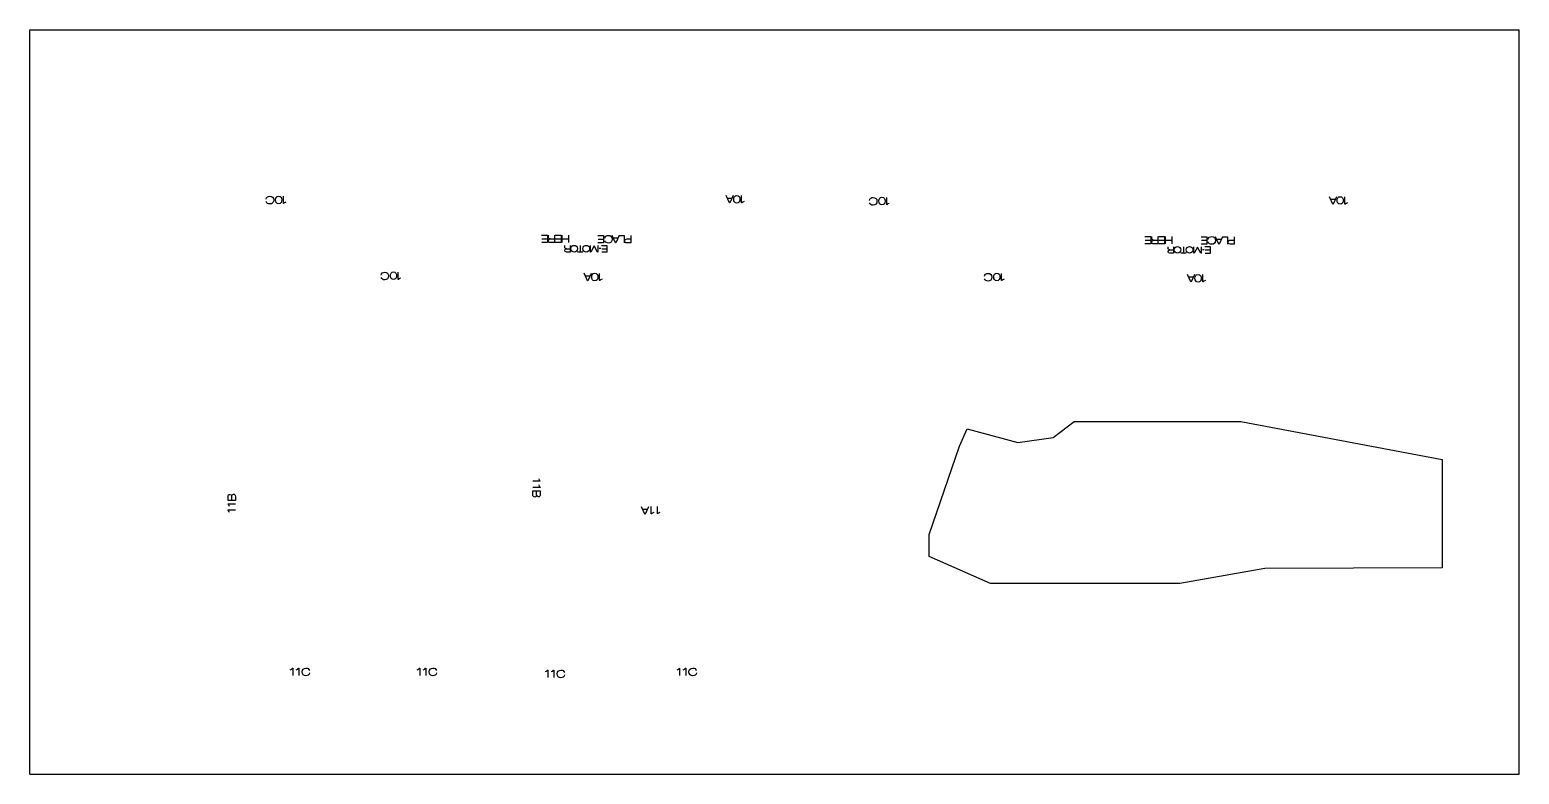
# Model space of a CAD drawing. Extents: x 0 to 610, y 0 to 305.
import ezdxf

# ---------------------------------------------------------------- set-up
doc = ezdxf.new("R2010")
doc.units = 0
doc.layers.add('laser bed referance', color=3, linetype='Continuous', lineweight=25, true_color=0x00ff00)
doc.layers.add('TEXT', color=5, linetype='Continuous', true_color=0x0000ff)

msp = doc.modelspace()

# ---------------------------------------------------------------- linework, layer by layer
at = {"layer": 'laser bed referance'}
for p, q in [((0, 304.8), (609.6, 304.8)), ((0, 0), (0, 304.8)), ((609.6, 0), (609.6, 304.8)), ((0, 0), (609.6, 0))]:
    msp.add_line(p, q, dxfattribs=at)
at = {"layer": 'TEXT', "color": 5, "lineweight": 25, "true_color": 0x0000ff}
for points in [[(103.89, 233.67), (103.78, 233.67), (103.78, 236.65)], [(287.91, 236.91), (286.52, 233.89), (286.41, 233.89), (285.03, 236.91)], [(285.48, 235.91), (287.46, 235.91)], [(291.45, 233.91), (291.34, 233.91), (291.34, 236.89)], [(350.82, 233.18), (350.71, 233.18), (350.71, 236.15)], [(534.85, 236.42), (533.45, 233.4), (533.34, 233.4), (531.96, 236.42)], [(532.42, 235.42), (534.39, 235.42)], [(538.38, 233.42), (538.27, 233.42), (538.27, 236.4)], [(209.48, 220.66), (211.86, 220.66), (211.86, 217.64), (209.51, 217.64)], [(214.76, 220.66), (214.76, 217.64), (213.1, 217.64)], [(215.06, 220.66), (217.44, 220.66), (217.44, 217.64), (215.09, 217.64)], [(217.87, 217.64), (217.87, 220.66)], [(220.46, 220.66), (220.46, 217.64)], [(232.44, 220.56), (234.82, 220.56), (234.82, 217.54), (232.47, 217.54)], [(241.26, 220.56), (239.87, 217.54), (239.76, 217.54), (238.38, 220.56)], [(238.83, 219.57), (240.81, 219.57)], [(241.12, 220.56), (243.24, 220.56), (243.24, 217.54)], [(245.99, 220.56), (245.99, 217.54), (244.38, 217.54)], [(456.42, 220.17), (458.8, 220.17), (458.8, 217.15), (456.44, 217.15)], [(461.69, 220.17), (461.69, 217.15), (460.03, 217.15)], [(462, 220.17), (464.37, 220.17), (464.37, 217.15), (462.02, 217.15)], [(464.81, 217.15), (464.81, 220.17)], [(467.4, 220.17), (467.4, 217.15)], [(479.38, 220.07), (481.76, 220.07), (481.76, 217.05), (479.4, 217.05)], [(488.2, 220.07), (486.81, 217.05), (486.7, 217.05), (485.31, 220.07)], [(488.05, 220.07), (490.17, 220.07), (490.17, 217.05)], [(492.93, 220.07), (492.93, 217.05), (491.31, 217.05)], [(211.86, 219.05), (209.61, 219.05)], [(212.98, 219.19), (212.99, 219.2), (214.76, 219.2)], [(217.44, 219.05), (215.18, 219.05)], [(220.46, 219.05), (217.87, 219.05)], [(219.61, 215.15), (219.61, 215.16), (221.15, 215.16)], [(221.15, 216.43), (221.15, 213.81), (219.71, 213.81)], [(226.42, 213.81), (224.16, 213.81)], [(225.28, 216.43), (225.28, 213.81)], [(232.44, 216.43), (232.44, 213.81), (232.32, 213.81), (230.95, 216.35), (230.94, 216.35), (229.57, 213.81), (229.45, 213.81), (229.45, 216.43)], [(234.82, 218.95), (232.57, 218.95)], [(233.68, 215.18), (232.98, 215.18)], [(234.06, 216.49), (236.21, 216.49), (236.21, 213.75), (234.08, 213.75)], [(236.21, 215.02), (234.17, 215.02)], [(244.5, 219.19), (245.99, 219.19)], [(458.8, 218.56), (456.54, 218.56)], [(459.92, 218.7), (459.92, 218.7), (461.69, 218.71)], [(464.37, 218.56), (462.12, 218.56)], [(467.4, 218.56), (464.81, 218.56)], [(466.54, 214.66), (466.55, 214.67), (468.08, 214.67)], [(468.08, 215.94), (468.08, 213.32), (466.64, 213.32)], [(472.22, 215.94), (472.22, 213.32)], [(479.38, 215.94), (479.38, 213.32), (479.26, 213.32), (477.88, 215.86), (477.88, 215.86), (476.51, 213.32), (476.39, 213.32), (476.39, 215.94)], [(481.76, 218.46), (479.5, 218.46)], [(480.61, 214.69), (479.91, 214.69)], [(480.99, 216), (483.14, 216), (483.14, 213.26), (481.01, 213.26)], [(483.14, 214.53), (481.1, 214.53)], [(485.77, 219.07), (487.74, 219.07)], [(491.43, 218.7), (492.93, 218.7)], [(473.35, 213.32), (471.09, 213.32)], [(150.91, 202.58), (150.8, 202.58), (150.8, 205.56)], [(229.75, 205.08), (228.35, 202.06), (228.24, 202.06), (226.86, 205.09)], [(227.32, 204.09), (229.29, 204.08)], [(233.28, 202.08), (233.17, 202.08), (233.17, 205.06)], [(397.84, 202.09), (397.73, 202.09), (397.73, 205.07)], [(476.68, 204.59), (475.29, 201.57), (475.18, 201.57), (473.8, 204.59)], [(474.25, 203.6), (476.23, 203.59)], [(480.22, 201.59), (480.11, 201.59), (480.11, 204.57)], [(383.6, 141.44), (404.4, 135.83), (418.8, 137.86), (427.44, 144.44), (495.63, 144.37), (578, 128.83), (578, 84.45), (505.52, 84.25), (470.64, 78.08), (393.2, 78.08), (368.08, 89.11), (368.08, 98.15), (380.47, 134.29), (383.6, 141.44)], [(205.86, 114.5), (205.86, 116.03), (208.88, 116.03), (208.88, 116.03)], [(208.86, 120.03), (208.86, 119.92), (205.88, 119.92)], [(208.86, 117.53), (208.86, 117.42), (205.88, 117.42)], [(207.44, 114.25), (207.44, 116.03)], [(208.88, 116.03), (208.88, 114.39)], [(81.18, 112.1), (81.18, 113.74)], [(84.2, 113.63), (84.2, 112.1), (81.18, 112.1), (81.18, 112.1)], [(81.2, 110.61), (81.2, 110.72), (84.18, 110.72)], [(82.61, 113.89), (82.62, 113.89)], [(82.61, 113.88), (82.61, 112.1)], [(207.45, 114.25), (207.44, 114.25)], [(81.2, 108.11), (81.2, 108.21), (84.18, 108.21)], [(253.24, 109.53), (251.85, 106.51), (251.74, 106.51), (250.36, 109.53)], [(250.81, 108.53), (252.79, 108.53)], [(254.47, 106.58), (254.36, 106.58), (254.36, 109.56)], [(256.97, 106.58), (256.86, 106.58), (256.86, 109.56)], [(107.52, 43.36), (107.63, 43.36), (107.63, 40.38)], [(110.02, 43.36), (110.13, 43.36), (110.13, 40.38)], [(159.5, 43.36), (159.61, 43.36), (159.61, 40.38)], [(162, 43.36), (162.11, 43.36), (162.11, 40.38)], [(265.87, 43.36), (265.98, 43.36), (265.98, 40.38)], [(268.37, 43.36), (268.48, 43.36), (268.48, 40.38)], [(211.88, 42.55), (211.99, 42.55), (211.99, 39.57)], [(214.38, 42.55), (214.49, 42.55), (214.49, 39.57)]]:
    msp.add_lwpolyline(points, dxfattribs=at)
for points in [[(96.74, 235.43), (96.83, 236.24), (97.56, 236.65), (98.25, 236.65)], [(98.25, 233.49), (97.54, 233.49), (96.97, 233.78), (96.81, 234.44)], [(98.25, 236.65), (99.12, 236.65), (99.82, 236.07), (99.82, 235.07)], [(99.82, 235.07), (99.82, 234.07), (99.12, 233.49), (98.25, 233.49)], [(100.57, 235.16), (100.57, 235.99), (100.91, 236.71), (101.84, 236.71)], [(101.84, 233.6), (100.91, 233.6), (100.57, 234.32), (100.57, 235.16)], [(101.84, 236.71), (102.77, 236.71), (103.1, 235.99), (103.1, 235.16)], [(103.1, 235.16), (103.1, 234.32), (102.77, 233.6), (101.84, 233.6)], [(104.83, 234.23), (104.37, 234.12), (104.07, 233.87), (103.89, 233.67)], [(288.13, 235.4), (288.13, 236.24), (288.47, 236.96), (289.4, 236.96)], [(289.4, 233.84), (288.47, 233.84), (288.13, 234.56), (288.13, 235.4)], [(289.4, 236.96), (290.33, 236.96), (290.66, 236.24), (290.66, 235.4)], [(290.66, 235.4), (290.66, 234.56), (290.33, 233.84), (289.4, 233.84)], [(292.39, 234.47), (291.93, 234.36), (291.62, 234.12), (291.45, 233.91)], [(343.67, 234.94), (343.76, 235.75), (344.49, 236.15), (345.19, 236.15)], [(345.19, 233), (344.47, 233), (343.91, 233.29), (343.75, 233.95)], [(345.19, 236.15), (346.05, 236.15), (346.75, 235.58), (346.75, 234.58)], [(346.75, 234.58), (346.75, 233.58), (346.05, 233), (345.19, 233)], [(347.51, 234.67), (347.51, 235.5), (347.84, 236.22), (348.77, 236.22)], [(348.77, 233.11), (347.84, 233.11), (347.51, 233.83), (347.51, 234.67)], [(348.77, 236.22), (349.71, 236.22), (350.04, 235.5), (350.04, 234.67)], [(350.04, 234.67), (350.04, 233.83), (349.71, 233.11), (348.77, 233.11)], [(351.76, 233.74), (351.31, 233.62), (351, 233.38), (350.82, 233.18)], [(535.07, 234.91), (535.07, 235.75), (535.4, 236.47), (536.33, 236.47)], [(536.33, 233.35), (535.4, 233.35), (535.07, 234.07), (535.07, 234.91)], [(536.33, 236.47), (537.26, 236.47), (537.6, 235.75), (537.6, 234.91)], [(537.6, 234.91), (537.6, 234.07), (537.26, 233.35), (536.33, 233.35)], [(539.32, 233.98), (538.86, 233.87), (538.56, 233.63), (538.38, 233.42)], [(212.32, 219.83), (212.32, 219.94), (212.31, 220.54), (212.25, 220.66)], [(212.99, 219.2), (212.52, 219.2), (212.32, 219.42), (212.32, 219.83)], [(235.29, 219.42), (235.38, 220.23), (236.11, 220.63), (236.81, 220.63)], [(236.81, 220.63), (237.67, 220.63), (238.37, 220.05), (238.37, 219.05)], [(459.25, 219.34), (459.25, 219.45), (459.24, 220.05), (459.18, 220.17)], [(482.23, 218.93), (482.31, 219.73), (483.04, 220.14), (483.74, 220.14)], [(483.74, 220.14), (484.6, 220.14), (485.31, 219.56), (485.31, 218.56)], [(212.26, 218.47), (212.26, 218.76), (212.46, 219.16), (212.98, 219.19)], [(213.1, 217.64), (212.49, 217.64), (212.26, 217.93), (212.26, 218.47)], [(219.03, 215.71), (219.03, 215.8), (219.03, 216.32), (218.98, 216.43)], [(218.99, 214.52), (218.99, 214.77), (219.16, 215.12), (219.61, 215.15)], [(219.71, 213.81), (219.18, 213.81), (218.99, 214.06), (218.99, 214.52)], [(219.61, 215.16), (219.21, 215.16), (219.03, 215.35), (219.03, 215.71)], [(221.49, 215.18), (221.49, 216.04), (222.1, 216.54), (222.85, 216.54)], [(222.85, 213.81), (222.1, 213.81), (221.49, 214.31), (221.49, 215.18)], [(222.85, 216.54), (223.59, 216.54), (224.2, 216.04), (224.2, 215.18)], [(224.2, 215.18), (224.2, 214.31), (223.59, 213.81), (222.85, 213.81)], [(226.42, 215.18), (226.42, 216.04), (227.03, 216.54), (227.77, 216.54)], [(227.77, 213.81), (227.03, 213.81), (226.42, 214.31), (226.42, 215.18)], [(227.77, 216.54), (228.52, 216.54), (229.13, 216.04), (229.13, 215.18)], [(229.13, 215.18), (229.13, 214.31), (228.52, 213.81), (227.77, 213.81)], [(236.81, 217.47), (236.09, 217.47), (235.52, 217.77), (235.36, 218.42)], [(238.37, 219.05), (238.37, 218.05), (237.67, 217.47), (236.81, 217.47)], [(243.54, 218.37), (243.54, 218.77), (243.75, 219.19), (244.5, 219.19)], [(244.38, 217.54), (243.73, 217.54), (243.54, 217.92), (243.54, 218.37)], [(459.2, 217.98), (459.2, 218.26), (459.39, 218.67), (459.92, 218.7)], [(460.03, 217.15), (459.43, 217.15), (459.2, 217.44), (459.2, 217.98)], [(459.92, 218.7), (459.46, 218.71), (459.25, 218.93), (459.25, 219.34)], [(465.97, 215.22), (465.97, 215.31), (465.96, 215.83), (465.91, 215.94)], [(465.92, 214.03), (465.92, 214.28), (466.09, 214.63), (466.54, 214.66)], [(466.64, 213.32), (466.12, 213.32), (465.92, 213.57), (465.92, 214.03)], [(466.55, 214.67), (466.15, 214.67), (465.97, 214.86), (465.97, 215.22)], [(468.42, 214.69), (468.42, 215.55), (469.03, 216.05), (469.78, 216.05)], [(469.78, 213.32), (469.03, 213.32), (468.42, 213.82), (468.42, 214.69)], [(469.78, 216.05), (470.53, 216.05), (471.14, 215.55), (471.14, 214.69)], [(471.14, 214.69), (471.14, 213.82), (470.53, 213.32), (469.78, 213.32)], [(473.35, 214.69), (473.35, 215.55), (473.96, 216.05), (474.71, 216.05)], [(474.71, 213.32), (473.96, 213.32), (473.35, 213.82), (473.35, 214.69)], [(474.71, 216.05), (475.46, 216.05), (476.06, 215.55), (476.06, 214.69)], [(476.06, 214.69), (476.06, 213.82), (475.46, 213.32), (474.71, 213.32)], [(483.74, 216.98), (483.03, 216.98), (482.46, 217.28), (482.3, 217.93)], [(485.31, 218.56), (485.31, 217.56), (484.6, 216.98), (483.74, 216.98)], [(490.47, 217.88), (490.47, 218.28), (490.68, 218.7), (491.43, 218.7)], [(491.31, 217.05), (490.67, 217.05), (490.47, 217.42), (490.47, 217.88)], [(143.76, 204.35), (143.85, 205.16), (144.57, 205.56), (145.27, 205.56)], [(145.27, 202.41), (144.56, 202.41), (143.99, 202.7), (143.83, 203.36)], [(145.27, 205.56), (146.14, 205.56), (146.84, 204.98), (146.84, 203.99)], [(146.84, 203.99), (146.84, 202.99), (146.14, 202.41), (145.27, 202.41)], [(147.59, 204.07), (147.59, 204.91), (147.93, 205.63), (148.86, 205.63)], [(148.86, 202.52), (147.93, 202.52), (147.59, 203.24), (147.59, 204.07)], [(148.86, 205.63), (149.79, 205.63), (150.12, 204.91), (150.12, 204.07)], [(150.12, 204.07), (150.12, 203.24), (149.79, 202.52), (148.86, 202.52)], [(151.85, 203.15), (151.39, 203.03), (151.08, 202.79), (150.91, 202.58)], [(229.97, 203.57), (229.97, 204.41), (230.3, 205.13), (231.23, 205.13)], [(231.23, 202.02), (230.3, 202.02), (229.97, 202.74), (229.97, 203.57)], [(231.23, 205.13), (232.16, 205.13), (232.5, 204.41), (232.5, 203.57)], [(232.5, 203.57), (232.5, 202.74), (232.16, 202.02), (231.23, 202.02)], [(234.22, 202.65), (233.76, 202.53), (233.46, 202.29), (233.28, 202.08)], [(390.69, 203.86), (390.78, 204.67), (391.51, 205.07), (392.21, 205.07)], [(392.21, 201.92), (391.49, 201.92), (390.93, 202.21), (390.76, 202.86)], [(392.21, 205.07), (393.07, 205.07), (393.77, 204.49), (393.77, 203.5)], [(393.77, 203.5), (393.77, 202.5), (393.07, 201.92), (392.21, 201.92)], [(394.53, 203.58), (394.53, 204.42), (394.86, 205.14), (395.79, 205.14)], [(395.79, 202.03), (394.86, 202.03), (394.53, 202.75), (394.53, 203.58)], [(395.79, 205.14), (396.72, 205.14), (397.06, 204.42), (397.06, 203.58)], [(397.06, 203.58), (397.06, 202.75), (396.72, 202.03), (395.79, 202.03)], [(398.78, 202.66), (398.32, 202.54), (398.02, 202.3), (397.84, 202.09)], [(476.9, 203.08), (476.9, 203.92), (477.24, 204.64), (478.17, 204.64)], [(478.17, 201.53), (477.24, 201.53), (476.9, 202.24), (476.9, 203.08)], [(478.17, 204.64), (479.1, 204.64), (479.43, 203.92), (479.43, 203.08)], [(479.43, 203.08), (479.43, 202.24), (479.1, 201.53), (478.17, 201.53)], [(481.16, 202.16), (480.7, 202.04), (480.39, 201.8), (480.22, 201.59)], [(208.3, 120.97), (208.41, 120.51), (208.65, 120.2), (208.86, 120.03)], [(208.3, 118.47), (208.41, 118.01), (208.65, 117.7), (208.86, 117.53)], [(81.18, 113.74), (81.18, 114.22), (81.43, 114.55), (81.92, 114.55)], [(81.76, 109.67), (81.65, 110.12), (81.4, 110.43), (81.2, 110.61)], [(81.92, 114.55), (82.28, 114.55), (82.62, 114.24), (82.61, 113.89)], [(82.62, 113.89), (82.64, 114.28), (82.85, 114.65), (83.38, 114.65)], [(83.38, 114.65), (83.73, 114.65), (84.2, 114.42), (84.2, 113.63)], [(206.68, 113.48), (206.33, 113.48), (205.86, 113.71), (205.86, 114.5)], [(207.44, 114.25), (207.42, 113.85), (207.21, 113.48), (206.68, 113.48)], [(208.13, 113.58), (207.77, 113.58), (207.44, 113.89), (207.45, 114.25)], [(208.88, 114.39), (208.88, 113.91), (208.62, 113.58), (208.13, 113.58)], [(81.76, 107.17), (81.65, 107.62), (81.4, 107.93), (81.2, 108.11)], [(255.41, 107.14), (254.96, 107.03), (254.65, 106.79), (254.47, 106.58)], [(257.91, 107.14), (257.46, 107.03), (257.15, 106.79), (256.97, 106.58)], [(106.58, 42.8), (107.04, 42.91), (107.35, 43.16), (107.52, 43.36)], [(109.08, 42.8), (109.54, 42.91), (109.85, 43.16), (110.02, 43.36)], [(111.45, 41.87), (111.45, 42.87), (112.15, 43.45), (113.01, 43.45)], [(113.01, 43.45), (113.73, 43.45), (114.29, 43.16), (114.46, 42.5)], [(158.56, 42.8), (159.02, 42.91), (159.32, 43.16), (159.5, 43.36)], [(161.06, 42.8), (161.52, 42.91), (161.82, 43.16), (162, 43.36)], [(163.42, 41.87), (163.42, 42.87), (164.13, 43.45), (164.99, 43.45)], [(164.99, 43.45), (165.7, 43.45), (166.27, 43.16), (166.43, 42.5)], [(264.93, 42.8), (265.39, 42.91), (265.69, 43.16), (265.87, 43.36)], [(267.43, 42.8), (267.89, 42.91), (268.19, 43.16), (268.37, 43.36)], [(269.79, 41.87), (269.79, 42.87), (270.49, 43.45), (271.36, 43.45)], [(271.36, 43.45), (272.07, 43.45), (272.64, 43.16), (272.8, 42.5)], [(113.01, 40.3), (112.15, 40.3), (111.45, 40.88), (111.45, 41.87)], [(114.53, 41.51), (114.44, 40.7), (113.71, 40.3), (113.01, 40.3)], [(164.99, 40.3), (164.13, 40.3), (163.42, 40.88), (163.42, 41.87)], [(166.5, 41.51), (166.41, 40.7), (165.69, 40.3), (164.99, 40.3)], [(210.94, 41.99), (211.4, 42.1), (211.71, 42.34), (211.88, 42.55)], [(213.44, 41.99), (213.9, 42.1), (214.21, 42.34), (214.38, 42.55)], [(215.81, 41.06), (215.81, 42.06), (216.51, 42.64), (217.37, 42.64)], [(217.37, 39.48), (216.51, 39.48), (215.81, 40.06), (215.81, 41.06)], [(217.37, 42.64), (218.09, 42.64), (218.65, 42.35), (218.82, 41.69)], [(218.89, 40.7), (218.8, 39.89), (218.07, 39.48), (217.37, 39.48)], [(271.36, 40.3), (270.5, 40.3), (269.79, 40.88), (269.79, 41.87)], [(272.87, 41.51), (272.78, 40.7), (272.06, 40.3), (271.36, 40.3)]]:
    msp.add_open_spline(points, degree=3, dxfattribs=at)

doc.saveas('drawing.dxf')
